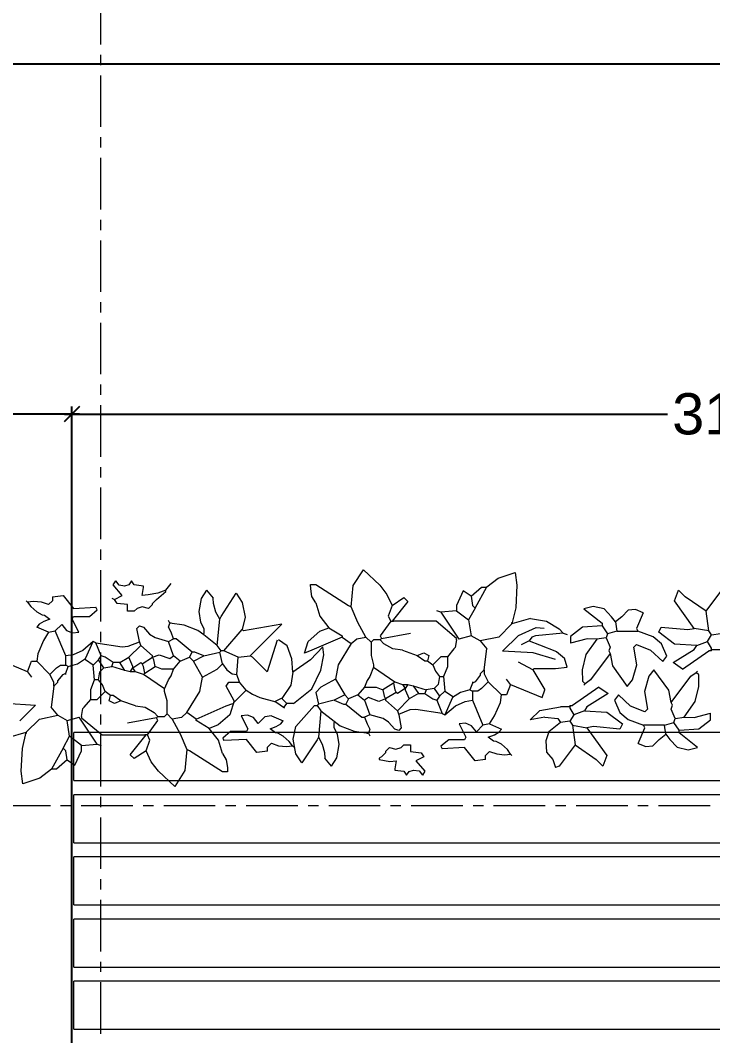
# Model space of a CAD drawing. Header units: centimetres. Extents: x 5667 to 17750, y 274 to 6203.
# Drawn here: x 8081.6 to 8249.5, y 1397.8 to 1644.1 of the extents above; entities that cross this region are included whole.
import ezdxf

# ---------------------------------------------------------------- set-up
doc = ezdxf.new("R2010")
doc.units = ezdxf.units.CM
doc.header["$MEASUREMENT"] = 0
doc.linetypes.add('CENTERX2', pattern=[4, 2.5, -0.5, 0.5, -0.5])
doc.layers.get('0').update_dxf_attribs({"lineweight": 18})
for name, color, linetype, lineweight in [('A-FURN', 8, 'Continuous', 9), ('G-ANNO-DIM', 3, 'Continuous', 9), ('G-HEDGE', 104, 'Continuous', 9)]:
    doc.layers.add(name, color=color, linetype=linetype, lineweight=lineweight)
doc.styles.add('ARIAL', font='arial.ttf')
doc.dimstyles.new('TICK_36', dxfattribs={"dimtxt": 10, "dimasz": 3.6, "dimexe": 1.8, "dimexo": 1.2, "dimgap": 1.8, "dimtad": 0, "dimdec": 0, "dimzin": 0, "dimdsep": 46, "dimtxsty": 'ARIAL', "dimblk": 'OBLIQUE', "dimcen": 1.8, "dimdle": 1.8, "dimclrd": 256, "dimclrt": 256, "dimadec": 0, "dimazin": 0, "dimtfac": 1, "dimtdec": 0, "dimtmove": 1, "dimatfit": 3, "dimldrblk": 'OPEN90', "dimfxl": 1, "dimtolj": 1, "dimtzin": 0, "dimarcsym": 0})

# ---------------------------------------------------------------- blocks, each defined once
blk = doc.blocks.new('division')
at = {"linetype": 'CENTERX2', "ltscale": 5}
blk.add_line((0, 1474.86), (0, 19.33), dxfattribs=at)
at = {"linetype": 'CENTERX2', "ltscale": 5, "style": 'ARIAL'}
for p in [(-7.42, 1487.59), (-7.06, -6.48)]:
    blk.add_attdef('A', p, '', height=16, dxfattribs=at)
blk = doc.blocks.new('_Oblique')
at = {"color": 0, "linetype": 'ByBlock', "lineweight": -2}
blk.add_line((-0.5, -0.5), (0.5, 0.5), dxfattribs=at)
blk = doc.blocks.new('*D21')
at = {"layer": 'Defpoints', "color": 0, "ltscale": 5, "transparency": 16777216}
for p in [(8408.54, 1633.45), (7493.38, 1460.73), (8408.54, 1203.35)]:
    blk.add_point(p, dxfattribs=at)
at = {"layer": 'G-ANNO-DIM', "lineweight": -2, "ltscale": 5, "transparency": 16777216}
for p, q in [((7491.58, 1633.45), (7938.08, 1633.45)), ((8410.34, 1633.45), (7963.85, 1633.45))]:
    blk.add_line(p, q, dxfattribs=at)
at = {"layer": 'G-ANNO-DIM', "color": 0, "lineweight": -2, "ltscale": 5, "transparency": 16777216}
for p, q in [((7493.38, 1461.93), (7493.38, 1635.25)), ((8408.54, 1204.55), (8408.54, 1635.25))]:
    blk.add_line(p, q, dxfattribs=at)
at = {"layer": 'G-ANNO-DIM', "lineweight": -2, "ltscale": 5, "transparency": 16777216, "xscale": 3.6, "yscale": 3.6, "zscale": 3.6, "rotation": 180}
blk.add_blockref('_Oblique', (7493.38, 1633.45), dxfattribs=at)
at = {"layer": 'G-ANNO-DIM', "lineweight": -2, "ltscale": 5, "transparency": 16777216, "xscale": 3.6, "yscale": 3.6, "zscale": 3.6}
blk.add_blockref('_Oblique', (8408.54, 1633.45), dxfattribs=at)
at = {"layer": 'G-ANNO-DIM', "ltscale": 5, "transparency": 16777216, "insert": (7950.96, 1633.45), "char_height": 10, "attachment_point": 5, "style": 'ARIAL'}
blk.add_mtext('\\A1;915', dxfattribs=at)
blk = doc.blocks.new('_Open90')
at = {"color": 0, "linetype": 'ByBlock', "lineweight": -2}
for p, q in [((0, 0), (-1, 0)), ((-0.5, 0.5), (0, 0)), ((0, 0), (-0.5, -0.5))]:
    blk.add_line(p, q, dxfattribs=at)
blk = doc.blocks.new('*D117')
at = {"layer": 'Defpoints', "color": 0, "transparency": 16777216}
for p in [(7807.78, 1548.59), (7807.78, 1460.73), (8094.14, 1203.35)]:
    blk.add_point(p, dxfattribs=at)
at = {"layer": 'G-ANNO-DIM', "color": 0, "lineweight": -2, "transparency": 16777216}
for p, q in [((7807.78, 1461.93), (7807.78, 1550.39)), ((8094.14, 1204.55), (8094.14, 1550.39))]:
    blk.add_line(p, q, dxfattribs=at)
at = {"layer": 'G-ANNO-DIM', "lineweight": -2, "transparency": 16777216}
for p, q in [((7805.98, 1548.59), (7938.03, 1548.59)), ((8095.94, 1548.59), (7963.89, 1548.59))]:
    blk.add_line(p, q, dxfattribs=at)
at = {"layer": 'G-ANNO-DIM', "lineweight": -2, "transparency": 16777216, "xscale": 3.6, "yscale": 3.6, "zscale": 3.6, "rotation": 180}
blk.add_blockref('_Oblique', (7807.78, 1548.59), dxfattribs=at)
at = {"layer": 'G-ANNO-DIM', "lineweight": -2, "transparency": 16777216, "xscale": 3.6, "yscale": 3.6, "zscale": 3.6}
blk.add_blockref('_Oblique', (8094.14, 1548.59), dxfattribs=at)
at = {"layer": 'G-ANNO-DIM', "transparency": 16777216, "insert": (7950.96, 1548.59), "char_height": 10, "attachment_point": 5, "style": 'ARIAL'}
blk.add_mtext('\\A1;286', dxfattribs=at)
blk = doc.blocks.new('*D118')
at = {"layer": 'Defpoints', "color": 0, "transparency": 16777216}
for p in [(8408.54, 1548.59), (8094.14, 1203.35), (8408.54, 1203.35)]:
    blk.add_point(p, dxfattribs=at)
at = {"layer": 'G-ANNO-DIM', "color": 0, "lineweight": -2, "transparency": 16777216}
for p, q in [((8094.14, 1204.55), (8094.14, 1550.39)), ((8408.54, 1204.55), (8408.54, 1550.39))]:
    blk.add_line(p, q, dxfattribs=at)
at = {"layer": 'G-ANNO-DIM', "lineweight": -2, "transparency": 16777216}
for p, q in [((8092.34, 1548.59), (8238.52, 1548.59)), ((8410.34, 1548.59), (8264.16, 1548.59))]:
    blk.add_line(p, q, dxfattribs=at)
at = {"layer": 'G-ANNO-DIM', "lineweight": -2, "transparency": 16777216, "xscale": 3.6, "yscale": 3.6, "zscale": 3.6, "rotation": 180}
blk.add_blockref('_Oblique', (8094.14, 1548.59), dxfattribs=at)
at = {"layer": 'G-ANNO-DIM', "lineweight": -2, "transparency": 16777216, "xscale": 3.6, "yscale": 3.6, "zscale": 3.6}
blk.add_blockref('_Oblique', (8408.54, 1548.59), dxfattribs=at)
at = {"layer": 'G-ANNO-DIM', "transparency": 16777216, "insert": (8251.34, 1548.59), "char_height": 10, "attachment_point": 5, "style": 'ARIAL'}
blk.add_mtext('\\A1;314', dxfattribs=at)

msp = doc.modelspace()

# ---------------------------------------------------------------- linework, layer by layer
at = {"layer": 'A-FURN'}
for p, q in [((8359.48, 1471.32), (8094.57, 1471.32)), ((8094.57, 1459.67), (8094.57, 1471.32)), ((8094.57, 1459.67), (8359.48, 1459.67)), ((8359.48, 1456.24), (8094.57, 1456.24)), ((8094.57, 1444.59), (8094.57, 1456.24)), ((8094.57, 1444.59), (8359.48, 1444.59)), ((8359.48, 1441.16), (8094.57, 1441.16)), ((8094.57, 1429.51), (8094.57, 1441.16)), ((8094.57, 1429.51), (8359.48, 1429.51)), ((8359.48, 1426.09), (8094.57, 1426.09)), ((8094.57, 1414.43), (8094.57, 1426.09)), ((8094.57, 1414.43), (8359.48, 1414.43)), ((8359.48, 1411.01), (8094.57, 1411.01)), ((8094.57, 1399.36), (8094.57, 1411.01)), ((8094.57, 1399.36), (8359.48, 1399.36))]:
    msp.add_line(p, q, dxfattribs=at)
at = {"layer": 'G-HEDGE'}
for p, q in [((8162.3, 1506.97), (8164.8, 1510.81)), ((8164.8, 1510.81), (8168.75, 1507.12)), ((8197.49, 1508.81), (8201.6, 1510.19)), ((8201.6, 1510.19), (8202.04, 1507.12)), ((8104.1, 1507.14), (8104.74, 1508.1)), ((8105.55, 1507.06), (8104.74, 1508.1)), ((8108.57, 1508.1), (8107.95, 1507.17)), ((8109.21, 1507.14), (8108.57, 1508.1)), ((8194.71, 1506.66), (8197.49, 1508.81)), ((8106.34, 1504.59), (8104.1, 1507.14)), ((8106.86, 1506.83), (8105.55, 1507.06)), ((8107.95, 1507.17), (8106.86, 1506.83)), ((8111.45, 1506.83), (8109.21, 1507.14)), ((8111.13, 1504.59), (8111.45, 1506.51)), ((8111.45, 1506.51), (8111.45, 1506.83)), ((8114.64, 1503.63), (8116.88, 1505.55)), ((8116.88, 1505.87), (8114.99, 1505.12)), ((8116.88, 1505.87), (8118.15, 1507.46)), ((8116.88, 1505.55), (8116.88, 1505.87)), ((8126.78, 1505.87), (8125.46, 1503.86)), ((8126.78, 1505.87), (8128.37, 1503.95)), ((8151.96, 1507.27), (8153.24, 1507.27)), ((8152.04, 1506.2), (8151.96, 1507.27)), ((8152.33, 1504.36), (8152.04, 1506.2)), ((8153.24, 1507.27), (8161.22, 1502.16)), ((8161.86, 1501.84), (8162.3, 1506.97)), ((8168.75, 1507.12), (8170.51, 1504.82)), ((8189, 1505.67), (8187.41, 1502.16)), ((8190.92, 1504.39), (8189, 1505.67)), ((8190.92, 1504.39), (8193.47, 1506.63)), ((8191.88, 1501.52), (8194.71, 1506.66)), ((8193.47, 1506.63), (8194.75, 1506.63)), ((8202.04, 1507.12), (8201.75, 1501.59)), ((8240.24, 1503.31), (8241.2, 1505.87)), ((8242.8, 1504.27), (8241.2, 1505.87)), ((8247.91, 1500.76), (8251.74, 1505.87)), ((8083.35, 1502.99), (8083.03, 1503.31)), ((8084.83, 1503.12), (8083.35, 1502.99)), ((8083.35, 1502.99), (8084.12, 1501.89)), ((8086.71, 1502.93), (8084.83, 1503.12)), ((8088.46, 1502.36), (8086.71, 1502.93)), ((8089.42, 1503.31), (8088.46, 1502.36)), ((8089.42, 1504.27), (8091.97, 1504.59)), ((8089.42, 1504.27), (8089.42, 1503.31)), ((8091.97, 1504.59), (8094.53, 1501.4)), ((8103.78, 1503.95), (8104.42, 1503.63)), ((8104.42, 1503.63), (8106.34, 1504.59)), ((8105.06, 1502.67), (8104.42, 1503.63)), ((8112.64, 1504.77), (8111.13, 1504.59)), ((8114.99, 1505.12), (8112.64, 1504.77)), ((8113.68, 1502.67), (8114.64, 1503.63)), ((8125.46, 1503.86), (8124.92, 1500.66)), ((8128.46, 1502.6), (8128.37, 1503.95)), ((8130.29, 1499.48), (8133.94, 1505.12)), ((8133.94, 1505.12), (8135.44, 1502.89)), ((8135.44, 1502.89), (8136.1, 1499.34)), ((8153.24, 1502.8), (8152.33, 1504.36)), ((8153.24, 1502.8), (8154.2, 1499.6)), ((8170.51, 1504.82), (8171.76, 1502.16)), ((8171.76, 1502.16), (8174.63, 1504.07)), ((8175.59, 1503.11), (8171.76, 1498.33)), ((8174.63, 1504.07), (8175.59, 1503.11)), ((8190.92, 1504.39), (8191.24, 1502.16)), ((8245.03, 1496.61), (8240.24, 1503.31)), ((8247.91, 1500.76), (8242.8, 1504.27)), ((8084.12, 1501.89), (8085.59, 1500.6)), ((8085.59, 1500.6), (8086.88, 1499.92)), ((8094.53, 1501.4), (8099.95, 1501.72)), ((8098.36, 1499.48), (8100.27, 1501.08)), ((8100.27, 1501.08), (8099.95, 1501.72)), ((8107.62, 1502.36), (8105.06, 1502.67)), ((8107.62, 1500.76), (8107.62, 1502.36)), ((8109.21, 1500.76), (8107.62, 1500.76)), ((8109.91, 1501.4), (8109.21, 1500.76)), ((8111.17, 1501.8), (8109.91, 1501.4)), ((8112.73, 1501.4), (8111.17, 1501.8)), ((8113.36, 1502.04), (8112.73, 1501.4)), ((8113.36, 1502.04), (8113.68, 1502.36)), ((8113.68, 1502.36), (8113.68, 1502.67)), ((8124.92, 1500.66), (8125.3, 1498.14)), ((8129.01, 1500.54), (8128.46, 1502.6)), ((8129.97, 1498.84), (8129.01, 1500.54)), ((8161.22, 1502.16), (8161.86, 1501.84)), ((8163.48, 1498.06), (8161.86, 1501.84)), ((8171.76, 1502.16), (8170.8, 1499.6)), ((8183.57, 1500.56), (8182.62, 1500.88)), ((8187.41, 1500.88), (8183.57, 1500.56)), ((8183.57, 1500.56), (8187.95, 1494)), ((8187.41, 1502.16), (8187.41, 1500.88)), ((8187.41, 1500.88), (8190.28, 1498.64)), ((8191.88, 1501.52), (8190.28, 1498.64)), ((8191.24, 1502.16), (8191.88, 1501.52)), ((8201.75, 1501.59), (8200.82, 1497.69)), ((8220.52, 1501.92), (8218.24, 1501.34)), ((8218.24, 1501.34), (8222.71, 1497.83)), ((8223.16, 1501.31), (8220.52, 1501.92)), ((8224.95, 1499.43), (8223.16, 1501.31)), ((8229.03, 1501), (8227.5, 1499.43)), ((8230.79, 1501.16), (8229.03, 1501)), ((8232.61, 1500.39), (8230.79, 1501.16)), ((8232.61, 1500.39), (8231.02, 1496.55)), ((8248.55, 1495.97), (8247.91, 1500.76)), ((8087.29, 1498.26), (8086.18, 1497.65)), ((8086.88, 1499.92), (8087.5, 1499.8)), ((8088.78, 1498.84), (8087.29, 1498.26)), ((8087.5, 1499.8), (8088.78, 1498.84)), ((8094.21, 1498.84), (8094.53, 1499.48)), ((8095.8, 1495.65), (8094.21, 1498.84)), ((8094.53, 1499.48), (8098.36, 1499.48)), ((8117.83, 1497.88), (8117.52, 1498.52)), ((8117.52, 1496.93), (8117.83, 1497.88)), ((8118.15, 1497.88), (8117.83, 1497.88)), ((8121.32, 1497.4), (8117.83, 1497.88)), ((8125.3, 1498.14), (8126.14, 1496.61)), ((8129.33, 1492.46), (8129.97, 1498.84)), ((8129.97, 1498.84), (8130.29, 1499.48)), ((8136.1, 1499.34), (8135.4, 1496.29)), ((8154.2, 1499.6), (8156.43, 1496.73)), ((8165.37, 1494.49), (8163.48, 1498.06)), ((8171.44, 1498.33), (8168.89, 1494.81)), ((8170.8, 1499.6), (8171.44, 1498.33)), ((8171.44, 1498.33), (8171.76, 1498.33)), ((8171.76, 1498.33), (8172.08, 1498.33)), ((8182.43, 1498.33), (8172.08, 1498.33)), ((8187.41, 1494.17), (8182.43, 1498.33)), ((8190.28, 1498.64), (8190.92, 1494.81)), ((8205.29, 1498.96), (8200.82, 1497.69)), ((8200.82, 1497.69), (8200.82, 1498.01)), ((8205.29, 1498.96), (8209.22, 1498.36)), ((8209.22, 1498.36), (8212.3, 1496.52)), ((8222.71, 1497.83), (8222.71, 1497.19)), ((8225.91, 1498.15), (8224.95, 1499.43)), ((8227.5, 1499.43), (8225.91, 1498.15)), ((8225.91, 1498.15), (8226.23, 1495.92)), ((8086.18, 1497.65), (8085.58, 1496.93)), ((8088.46, 1495.65), (8085.58, 1496.93)), ((8088.46, 1495.65), (8087.23, 1493.65)), ((8088.46, 1495.65), (8090.05, 1495.97)), ((8090.05, 1495.97), (8091.65, 1497.57)), ((8092.61, 1489.9), (8090.05, 1495.97)), ((8091.65, 1497.57), (8092.81, 1496.11)), ((8092.81, 1496.11), (8094.27, 1495.5)), ((8094.27, 1495.5), (8095.8, 1495.65)), ((8109.85, 1496.61), (8110.49, 1497.25)), ((8110.49, 1493.41), (8109.85, 1496.61)), ((8110.49, 1497.25), (8111.45, 1496.93)), ((8111.45, 1496.93), (8112.97, 1495.23)), ((8118.15, 1495.65), (8117.52, 1496.93)), ((8118.79, 1494.05), (8118.15, 1495.65)), ((8124.64, 1496.09), (8121.32, 1497.4)), ((8126.14, 1495.01), (8124.64, 1496.09)), ((8126.14, 1496.61), (8126.14, 1495.33)), ((8126.14, 1495.01), (8126.14, 1495.33)), ((8130.93, 1491.18), (8135.4, 1496.29)), ((8135.72, 1495.97), (8135.4, 1496.29)), ((8145.02, 1497.61), (8135.72, 1495.97)), ((8137.31, 1489.9), (8145.02, 1497.61)), ((8151.45, 1493.45), (8154.24, 1495.91)), ((8154.24, 1495.91), (8156.43, 1496.73)), ((8156.43, 1496.73), (8159.63, 1494.81)), ((8169.21, 1494.17), (8176.23, 1495.45)), ((8200.82, 1497.69), (8197.62, 1494.49)), ((8202.38, 1494.87), (8206.67, 1496.84)), ((8213.27, 1495.45), (8206.57, 1494.81)), ((8206.67, 1496.84), (8208.68, 1496.64)), ((8212.3, 1496.52), (8213.27, 1495.45)), ((8213.27, 1495.45), (8214.23, 1495.13)), ((8217.92, 1496.87), (8215.05, 1494.64)), ((8222.71, 1497.19), (8217.92, 1496.87)), ((8222.71, 1497.19), (8223.99, 1495.28)), ((8226.23, 1495.92), (8223.99, 1495.28)), ((8226.23, 1495.92), (8231.33, 1495.92)), ((8231.02, 1496.55), (8231.33, 1495.92)), ((8235.04, 1494.55), (8231.33, 1495.92)), ((8236.41, 1495.65), (8237.05, 1496.93)), ((8240.24, 1492.78), (8236.41, 1495.65)), ((8237.05, 1496.93), (8243.44, 1496.29)), ((8243.44, 1496.29), (8245.03, 1496.61)), ((8248.55, 1495.97), (8245.03, 1496.61)), ((8249.18, 1495.01), (8248.55, 1495.97)), ((8249.18, 1495.01), (8251.42, 1495.33)), ((8087.23, 1493.65), (8085.83, 1490.46)), ((8099.31, 1493.41), (8096.73, 1491.26)), ((8097.4, 1489.26), (8099.31, 1493.41)), ((8099.95, 1493.09), (8099.31, 1493.41)), ((8099.95, 1493.09), (8106.34, 1492.14)), ((8101.23, 1489.9), (8099.95, 1493.09)), ((8107.79, 1492.26), (8110.51, 1493.34)), ((8110.81, 1492.46), (8110.49, 1493.41)), ((8112.97, 1495.23), (8114.28, 1494.37)), ((8114.28, 1494.37), (8117.52, 1493.41)), ((8117.52, 1493.41), (8118.79, 1494.05)), ((8118.79, 1489.9), (8117.52, 1493.41)), ((8119.43, 1494.05), (8118.79, 1494.05)), ((8123.26, 1490.86), (8119.43, 1494.05)), ((8129.33, 1492.46), (8126.14, 1495.01)), ((8143.91, 1493.77), (8141.46, 1486.07)), ((8146.32, 1492.37), (8144.21, 1493.84)), ((8150.55, 1490.61), (8151.45, 1493.45)), ((8159.63, 1494.49), (8152.28, 1491.3)), ((8161.86, 1492.9), (8158.67, 1487.79)), ((8159.63, 1494.81), (8159.63, 1494.49)), ((8159.63, 1494.49), (8161.86, 1492.9)), ((8161.86, 1492.9), (8163.18, 1494.06)), ((8163.18, 1494.06), (8165.37, 1494.49)), ((8165.37, 1494.49), (8166.65, 1493.22)), ((8167.29, 1493.85), (8166.65, 1493.22)), ((8166.65, 1493.22), (8166.65, 1490.02)), ((8168.89, 1493.85), (8167.29, 1493.85)), ((8168.89, 1494.81), (8169.21, 1494.17)), ((8169.21, 1494.17), (8168.89, 1493.85)), ((8169.78, 1492.83), (8168.89, 1493.85)), ((8187.41, 1493.85), (8187.09, 1491.94)), ((8187.41, 1493.85), (8187.41, 1494.17)), ((8190.92, 1494.81), (8187.95, 1494)), ((8193.15, 1493.54), (8190.92, 1494.81)), ((8197.62, 1494.49), (8193.15, 1493.54)), ((8193.15, 1493.54), (8194.75, 1491.62)), ((8198.55, 1491.06), (8202.38, 1494.87)), ((8204.97, 1493.54), (8203.05, 1492.58)), ((8205.61, 1494.49), (8204.97, 1493.54)), ((8204.97, 1493.54), (8207.52, 1492.58)), ((8206.57, 1494.81), (8205.61, 1494.49)), ((8215.05, 1494.64), (8215.05, 1493.04)), ((8219.06, 1494.09), (8215.05, 1493.04)), ((8221.44, 1494), (8218.77, 1490.25)), ((8221.44, 1494), (8219.06, 1494.09)), ((8223.67, 1494.32), (8221.44, 1494)), ((8223.99, 1495.28), (8223.67, 1494.32)), ((8223.67, 1494.32), (8224.63, 1492.08)), ((8237.09, 1492.86), (8235.04, 1494.55)), ((8238.36, 1489.85), (8237.09, 1492.86)), ((8245.67, 1492.46), (8248.23, 1493.41)), ((8248.23, 1493.41), (8249.18, 1495.01)), ((8249.18, 1491.82), (8248.23, 1493.41)), ((8085.83, 1490.46), (8085.58, 1488.62)), ((8096.73, 1491.26), (8094.39, 1490.21)), ((8106.34, 1492.14), (8107.79, 1492.26)), ((8107.94, 1489.58), (8110.81, 1492.46)), ((8113.68, 1489.9), (8110.81, 1492.46)), ((8122.62, 1489.58), (8123.26, 1490.86)), ((8123.9, 1490.86), (8123.26, 1490.86)), ((8126.14, 1489.9), (8123.9, 1490.86)), ((8126.14, 1489.9), (8129.97, 1490.86)), ((8130.29, 1491.18), (8129.33, 1492.46)), ((8129.97, 1490.86), (8130.29, 1491.18)), ((8130.61, 1487.99), (8129.97, 1490.86)), ((8130.93, 1491.18), (8130.29, 1491.18)), ((8134.44, 1489.58), (8130.93, 1491.18)), ((8147.49, 1489.18), (8146.32, 1492.37)), ((8152.28, 1491.3), (8150.55, 1490.61)), ((8154.98, 1492.13), (8151.94, 1488.94)), ((8155.21, 1490.16), (8154.98, 1492.13)), ((8171.98, 1491.61), (8169.78, 1492.83)), ((8174.32, 1491.3), (8171.98, 1491.61)), ((8174.32, 1491.3), (8177.83, 1490.02)), ((8177.83, 1490.02), (8179.42, 1490.66)), ((8179.42, 1490.66), (8180.7, 1490.02)), ((8186.77, 1491.62), (8185.17, 1489.7)), ((8187.09, 1491.94), (8186.77, 1491.62)), ((8194.11, 1486.51), (8194.75, 1491.62)), ((8205.95, 1490.65), (8198.55, 1491.06)), ((8211.41, 1489.02), (8205.95, 1490.65)), ((8207.52, 1492.58), (8211.67, 1490.98)), ((8211.67, 1490.98), (8213.59, 1489.38)), ((8224.63, 1490.49), (8219.84, 1484.1)), ((8224.63, 1492.08), (8224.31, 1491.13)), ((8224.31, 1491.13), (8224.63, 1490.49)), ((8224.63, 1490.49), (8225.22, 1487.48)), ((8231.02, 1492.72), (8230.38, 1492.08)), ((8231.08, 1487.79), (8230.38, 1492.08)), ((8231.02, 1492.72), (8234.45, 1491.32)), ((8234.45, 1491.32), (8237.4, 1488.57)), ((8239.92, 1488.31), (8245.03, 1491.5)), ((8245.67, 1492.46), (8240.24, 1492.78)), ((8242.16, 1486.71), (8248.55, 1491.18)), ((8245.03, 1491.5), (8245.67, 1492.46)), ((8248.87, 1491.18), (8248.55, 1491.18)), ((8248.87, 1491.18), (8249.18, 1491.5)), ((8249.18, 1491.18), (8248.87, 1491.18)), ((8249.18, 1491.5), (8249.18, 1491.82)), ((8249.18, 1491.18), (8249.18, 1491.5)), ((8249.18, 1491.5), (8251.42, 1491.5)), ((8083.35, 1486.07), (8075.69, 1489.26)), ((8083.35, 1486.07), (8084.31, 1488.62)), ((8084.31, 1488.62), (8085.58, 1488.62)), ((8088.78, 1485.43), (8085.58, 1488.62)), ((8094.39, 1490.21), (8092.61, 1489.9)), ((8092.61, 1487.67), (8092.61, 1489.9)), ((8093.25, 1487.35), (8095.48, 1487.99)), ((8095.48, 1487.99), (8097.4, 1489.26)), ((8097.4, 1488.94), (8097.4, 1489.26)), ((8099.31, 1487.67), (8097.4, 1488.94)), ((8099.31, 1487.67), (8100.59, 1488.94)), ((8100.59, 1488.94), (8101.23, 1489.9)), ((8101.87, 1487.03), (8100.59, 1488.94)), ((8102.19, 1489.58), (8101.23, 1489.9)), ((8104.1, 1488.31), (8102.19, 1489.58)), ((8103.78, 1487.35), (8104.1, 1488.31)), ((8105.7, 1488.31), (8104.1, 1488.31)), ((8105.7, 1488.31), (8107.94, 1489.58)), ((8106.98, 1486.39), (8105.7, 1488.31)), ((8108.89, 1487.35), (8107.94, 1489.58)), ((8108.89, 1487.03), (8110.81, 1488.31)), ((8110.81, 1488.31), (8111.13, 1487.99)), ((8111.13, 1487.99), (8113.68, 1489.58)), ((8111.45, 1487.35), (8111.13, 1487.99)), ((8113.68, 1489.58), (8115.28, 1490.22)), ((8113.68, 1489.58), (8113.68, 1489.9)), ((8114, 1488.94), (8113.68, 1489.58)), ((8114.32, 1487.35), (8114, 1488.94)), ((8115.28, 1490.22), (8117.83, 1489.26)), ((8117.83, 1489.26), (8118.79, 1489.9)), ((8120.39, 1488.62), (8118.79, 1489.9)), ((8118.79, 1486.71), (8120.39, 1488.62)), ((8120.39, 1488.62), (8122.62, 1489.58)), ((8123.58, 1488.62), (8122.62, 1489.58)), ((8123.58, 1488.62), (8126.14, 1489.9)), ((8125.82, 1484.79), (8123.58, 1488.62)), ((8129.33, 1486.71), (8130.61, 1487.99)), ((8130.61, 1487.99), (8131.66, 1486.53)), ((8134.12, 1485.43), (8134.44, 1489.58)), ((8134.44, 1489.58), (8137.31, 1489.9)), ((8137.95, 1489.58), (8137.31, 1489.9)), ((8141.46, 1486.07), (8137.95, 1489.58)), ((8147.72, 1486), (8147.49, 1489.18)), ((8151.94, 1488.94), (8147.72, 1486)), ((8154.51, 1486.49), (8155.21, 1490.16)), ((8166.65, 1490.02), (8167.29, 1487.79)), ((8177.83, 1490.02), (8179.74, 1488.75)), ((8179.74, 1488.75), (8180.38, 1488.75)), ((8180.7, 1490.02), (8180.38, 1488.75)), ((8180.38, 1488.75), (8181.66, 1487.79)), ((8183.57, 1489.7), (8181.66, 1487.79)), ((8185.17, 1489.7), (8183.57, 1489.7)), ((8185.17, 1489.7), (8185.18, 1487.3)), ((8205.93, 1486.51), (8202.41, 1488.43)), ((8214.23, 1487.15), (8213.59, 1489.38)), ((8218.77, 1490.25), (8217.89, 1486.56)), ((8237.4, 1488.57), (8238.36, 1489.85)), ((8242.16, 1486.71), (8239.92, 1488.31)), ((8083.35, 1486.07), (8084.31, 1484.79)), ((8088.78, 1485.43), (8090.37, 1487.03)), ((8090.37, 1487.03), (8091.33, 1487.67)), ((8091.33, 1487.67), (8092.61, 1487.67)), ((8091.97, 1485.43), (8092.61, 1485.75)), ((8093.25, 1487.35), (8092.61, 1487.67)), ((8092.61, 1485.75), (8093.25, 1487.35)), ((8092.61, 1485.43), (8092.61, 1485.75)), ((8099.63, 1484.15), (8099.31, 1487.67)), ((8100.59, 1484.15), (8100.91, 1486.07)), ((8100.91, 1486.07), (8101.87, 1487.03)), ((8101.87, 1487.03), (8103.78, 1487.35)), ((8106.98, 1486.39), (8103.78, 1487.35)), ((8108.26, 1486.07), (8106.98, 1486.39)), ((8108.26, 1486.07), (8108.89, 1487.03)), ((8109.53, 1486.07), (8108.26, 1486.07)), ((8108.89, 1487.03), (8108.89, 1487.35)), ((8109.53, 1486.07), (8108.89, 1487.03)), ((8111.45, 1485.43), (8109.53, 1486.07)), ((8111.77, 1485.75), (8111.45, 1487.35)), ((8111.45, 1485.43), (8111.77, 1485.75)), ((8111.77, 1485.75), (8114.32, 1487.35)), ((8115.92, 1486.71), (8114.32, 1487.35)), ((8118.79, 1486.71), (8115.92, 1486.71)), ((8118.15, 1485.11), (8118.79, 1486.71)), ((8125.82, 1484.79), (8129.33, 1486.71)), ((8131.66, 1486.53), (8132.98, 1485.6)), ((8132.98, 1485.6), (8134.12, 1485.43)), ((8147.72, 1486), (8147.2, 1482.81)), ((8152.32, 1481.92), (8154.51, 1486.49)), ((8158.67, 1487.79), (8158.03, 1484.27)), ((8167.29, 1487.15), (8166.33, 1484.91)), ((8167.29, 1487.79), (8167.29, 1487.15)), ((8167.29, 1487.15), (8172.4, 1483.64)), ((8181.66, 1487.79), (8182.3, 1486.19)), ((8182.3, 1486.19), (8183.26, 1484.91)), ((8185.18, 1487.3), (8184.21, 1484.91)), ((8194.11, 1486.51), (8193.15, 1485.55)), ((8193.15, 1485.55), (8193.15, 1485.23)), ((8194.11, 1486.51), (8194.11, 1485.55)), ((8194.11, 1485.55), (8195.07, 1483.64)), ((8205.93, 1486.51), (8206.25, 1486.83)), ((8205.93, 1486.51), (8208.8, 1481.72)), ((8206.25, 1486.83), (8211.35, 1486.83)), ((8211.35, 1486.83), (8214.23, 1487.15)), ((8217.89, 1486.56), (8217.92, 1483.78)), ((8225.22, 1487.48), (8228.78, 1482.5)), ((8230.06, 1484.1), (8231.08, 1487.79)), ((8235.27, 1486.56), (8234, 1484.97)), ((8238.84, 1481.58), (8235.27, 1486.56)), ((8244.21, 1484.97), (8245.49, 1485.93)), ((8245.49, 1485.93), (8245.81, 1486.24)), ((8246.13, 1485.29), (8245.49, 1485.93)), ((8089.74, 1483.52), (8088.78, 1485.43)), ((8089.74, 1482.56), (8090.69, 1483.52)), ((8089.74, 1482.56), (8089.74, 1483.52)), ((8090.69, 1483.84), (8091.97, 1485.43)), ((8090.69, 1483.52), (8090.69, 1483.84)), ((8098.67, 1481.76), (8099.63, 1484.15)), ((8100.59, 1484.15), (8099.63, 1484.15)), ((8101.55, 1482.88), (8100.59, 1484.15)), ((8116.56, 1481.92), (8111.45, 1485.43)), ((8116.56, 1481.92), (8117.52, 1484.15)), ((8117.52, 1484.15), (8118.15, 1485.11)), ((8125.18, 1481.28), (8125.82, 1484.79)), ((8131.56, 1482.56), (8132.2, 1483.52)), ((8132.2, 1483.52), (8134.76, 1483.52)), ((8134.76, 1483.52), (8134.12, 1485.43)), ((8136.35, 1481.6), (8134.76, 1483.52)), ((8158.03, 1484.27), (8154.52, 1482.36)), ((8158.03, 1484.27), (8160.27, 1480.44)), ((8165.69, 1483.96), (8165.05, 1482.36)), ((8166.33, 1484.91), (8165.69, 1483.96)), ((8172.08, 1483.32), (8169.53, 1481.72)), ((8172.4, 1483.64), (8172.08, 1483.32)), ((8172.08, 1483.32), (8172.4, 1481.72)), ((8172.4, 1483.64), (8174.32, 1483)), ((8174.32, 1483), (8174.95, 1482.04)), ((8174.32, 1483), (8175.59, 1483)), ((8175.59, 1483), (8174.95, 1482.04)), ((8175.59, 1483), (8176.87, 1482.68)), ((8182.94, 1483), (8181.98, 1482.04)), ((8183.26, 1484.91), (8182.94, 1483)), ((8183.26, 1484.91), (8184.21, 1484.91)), ((8184.21, 1484.91), (8184.53, 1481.4)), ((8191.24, 1483.32), (8190.6, 1481.72)), ((8191.24, 1483.64), (8191.24, 1483.32)), ((8191.88, 1483.64), (8191.24, 1483.32)), ((8193.15, 1485.23), (8191.88, 1483.64)), ((8195.07, 1483.64), (8193.47, 1482.04)), ((8195.07, 1483.64), (8198.26, 1480.44)), ((8200.5, 1483), (8199.54, 1484.27)), ((8200.5, 1483), (8199.54, 1480.44)), ((8200.5, 1483), (8208.16, 1479.81)), ((8217.92, 1483.78), (8218.56, 1483.14)), ((8218.56, 1483.14), (8218.24, 1482.82)), ((8219.84, 1484.1), (8218.56, 1483.14)), ((8228.78, 1482.5), (8230.06, 1484.1)), ((8234, 1484.97), (8232.97, 1481.28)), ((8239.42, 1478.58), (8244.21, 1484.97)), ((8246.17, 1482.51), (8246.13, 1485.29)), ((8089.74, 1482.56), (8089.1, 1477.45)), ((8098.68, 1479.36), (8098.67, 1481.76)), ((8100.27, 1479.36), (8102.19, 1481.28)), ((8102.19, 1481.28), (8101.55, 1482.88)), ((8103.47, 1480.32), (8102.19, 1481.28)), ((8116.56, 1481.28), (8116.56, 1481.92)), ((8117.2, 1479.05), (8116.56, 1481.28)), ((8121.99, 1476.17), (8125.18, 1481.28)), ((8133.48, 1479.05), (8131.56, 1482.56)), ((8133.48, 1478.73), (8136.35, 1481.6)), ((8136.35, 1481.6), (8137.95, 1480.64)), ((8137.95, 1480.64), (8139.69, 1479.86)), ((8147.2, 1482.81), (8145.03, 1479.61)), ((8147.85, 1478.41), (8152.32, 1481.92)), ((8154.52, 1482.36), (8153.24, 1481.08)), ((8153.24, 1481.08), (8153.88, 1478.21)), ((8165.05, 1482.36), (8163.46, 1480.44)), ((8165.05, 1482.36), (8167.93, 1482.36)), ((8167.93, 1482.36), (8169.53, 1481.72)), ((8169.53, 1481.72), (8169.84, 1480.12)), ((8172.72, 1481.08), (8170.16, 1479.49)), ((8172.4, 1481.72), (8172.72, 1481.08)), ((8173.04, 1480.76), (8172.72, 1481.08)), ((8174.95, 1482.04), (8173.04, 1480.76)), ((8174.95, 1482.04), (8174.95, 1481.72)), ((8174.95, 1481.72), (8175.91, 1479.49)), ((8178.15, 1480.76), (8175.91, 1479.49)), ((8176.87, 1482.68), (8180.06, 1481.72)), ((8176.87, 1482.68), (8178.15, 1480.76)), ((8178.15, 1480.76), (8179.74, 1480.76)), ((8180.06, 1481.72), (8179.74, 1480.76)), ((8179.74, 1480.76), (8181.66, 1479.49)), ((8181.98, 1482.04), (8180.06, 1481.72)), ((8181.98, 1482.04), (8183.26, 1480.12)), ((8184.53, 1481.4), (8183.26, 1480.12)), ((8184.53, 1481.4), (8186.45, 1480.12)), ((8188.36, 1481.08), (8186.45, 1479.81)), ((8190.6, 1481.72), (8188.36, 1481.08)), ((8190.6, 1481.72), (8191.24, 1481.4)), ((8192.52, 1481.4), (8191.24, 1481.4)), ((8191.24, 1481.4), (8191.24, 1479.17)), ((8193.47, 1482.04), (8192.52, 1481.4)), ((8208.16, 1479.81), (8208.8, 1481.72)), ((8221.89, 1482.36), (8215.51, 1477.89)), ((8224.13, 1480.76), (8219.02, 1477.57)), ((8221.89, 1482.36), (8224.13, 1480.76)), ((8232.97, 1481.28), (8233.68, 1476.98)), ((8239.42, 1478.58), (8238.84, 1481.58)), ((8245.29, 1478.82), (8246.17, 1482.51)), ((8077.9, 1478.42), (8085.3, 1478.01)), ((8097.08, 1477.45), (8098.68, 1479.36)), ((8098.68, 1479.36), (8100.27, 1479.36)), ((8103.15, 1479.05), (8103.47, 1480.32)), ((8104.42, 1478.41), (8103.15, 1479.05)), ((8104.1, 1480.32), (8103.47, 1480.32)), ((8106.02, 1479.05), (8104.1, 1480.32)), ((8106.02, 1479.05), (8104.42, 1478.41)), ((8109.53, 1477.77), (8106.02, 1479.05)), ((8117.2, 1475.85), (8117.2, 1479.05)), ((8131.56, 1477.77), (8133.16, 1478.41)), ((8133.48, 1479.05), (8132.4, 1475.62)), ((8133.48, 1478.73), (8133.48, 1479.05)), ((8139.69, 1479.86), (8143.56, 1478.81)), ((8143.35, 1478.87), (8144.98, 1479.68)), ((8143.56, 1478.81), (8145.68, 1477.34)), ((8144.98, 1479.68), (8146.25, 1478.41)), ((8145.61, 1477.45), (8146.25, 1478.41)), ((8147.85, 1478.41), (8146.25, 1478.41)), ((8153.88, 1478.21), (8153.56, 1477.89)), ((8157.71, 1479.17), (8153.88, 1478.21)), ((8160.27, 1480.44), (8157.71, 1479.17)), ((8157.71, 1479.17), (8159.95, 1478.21)), ((8159.95, 1478.21), (8160.58, 1478.21)), ((8160.27, 1480.44), (8161.22, 1479.49)), ((8161.22, 1479.49), (8160.58, 1478.21)), ((8160.58, 1478.21), (8164.42, 1475.02)), ((8163.46, 1480.44), (8161.22, 1479.49)), ((8163.46, 1480.44), (8165.05, 1479.17)), ((8166.01, 1479.81), (8165.05, 1479.17)), ((8165.05, 1479.17), (8166.33, 1475.65)), ((8168.57, 1478.85), (8166.01, 1479.81)), ((8170.16, 1479.49), (8168.57, 1478.85)), ((8169.84, 1480.12), (8170.16, 1479.49)), ((8170.16, 1479.49), (8170.16, 1479.17)), ((8170.16, 1479.17), (8173.04, 1476.61)), ((8175.91, 1479.49), (8173.04, 1476.61)), ((8181.66, 1479.49), (8182.62, 1479.17)), ((8183.26, 1480.12), (8182.62, 1479.17)), ((8182.62, 1479.17), (8183.89, 1475.97)), ((8186.45, 1479.81), (8184.53, 1475.65)), ((8186.45, 1480.12), (8186.45, 1479.81)), ((8187.11, 1477.81), (8189.46, 1478.86)), ((8189.46, 1478.86), (8191.24, 1479.17)), ((8191.24, 1479.17), (8193.79, 1473.1)), ((8196.61, 1475.42), (8198.02, 1478.61)), ((8198.02, 1478.61), (8198.26, 1480.44)), ((8199.54, 1480.44), (8198.26, 1480.44)), ((8226.65, 1480.5), (8225.69, 1479.22)), ((8225.69, 1479.22), (8226.96, 1476.21)), ((8229.6, 1477.74), (8226.65, 1480.5)), ((8239.74, 1477.94), (8239.42, 1478.58)), ((8242.62, 1475.07), (8245.29, 1478.82)), ((8085.3, 1478.01), (8081.47, 1474.2)), ((8090.69, 1475.53), (8089.1, 1477.45)), ((8096.44, 1475.21), (8096.76, 1477.13)), ((8096.76, 1477.13), (8097.08, 1477.45)), ((8109.53, 1477.77), (8111.87, 1477.46)), ((8111.87, 1477.46), (8114.07, 1476.23)), ((8114.07, 1476.23), (8114.96, 1475.21)), ((8116.56, 1475.21), (8117.2, 1475.85)), ((8118.47, 1474.57), (8117.2, 1475.85)), ((8121.99, 1476.17), (8120.67, 1475)), ((8124.22, 1474.57), (8121.99, 1476.17)), ((8124.22, 1474.57), (8131.56, 1477.77)), ((8132.4, 1475.62), (8129.61, 1473.16)), ((8152.92, 1477.89), (8148.45, 1472.78)), ((8152.92, 1477.89), (8153.56, 1477.89)), ((8153.56, 1477.89), (8154.52, 1476.61)), ((8154.52, 1476.61), (8153.88, 1470.23)), ((8154.52, 1476.61), (8157.71, 1474.06)), ((8166.33, 1475.65), (8165.05, 1475.02)), ((8169.57, 1474.7), (8166.33, 1475.65)), ((8173.04, 1476.61), (8173.36, 1475.65)), ((8176.06, 1476.81), (8173.33, 1475.72)), ((8173.36, 1475.65), (8174, 1472.46)), ((8177.51, 1476.93), (8176.06, 1476.81)), ((8183.89, 1475.97), (8177.51, 1476.93)), ((8183.89, 1475.97), (8184.53, 1475.65)), ((8184.53, 1475.65), (8187.11, 1477.81)), ((8205.27, 1474.4), (8207.61, 1476.71)), ((8207.61, 1476.71), (8212.63, 1477.57)), ((8214.87, 1477.57), (8212.63, 1477.57)), ((8214.87, 1477.89), (8215.19, 1477.89)), ((8214.87, 1477.89), (8214.87, 1477.57)), ((8215.19, 1477.89), (8214.87, 1477.57)), ((8214.87, 1477.57), (8214.87, 1477.25)), ((8214.87, 1477.25), (8215.83, 1475.65)), ((8215.83, 1475.65), (8214.87, 1474.06)), ((8215.19, 1477.89), (8215.51, 1477.89)), ((8218.38, 1476.61), (8215.83, 1475.65)), ((8219.02, 1477.57), (8218.38, 1476.61)), ((8218.38, 1476.61), (8223.81, 1476.29)), ((8223.81, 1476.29), (8227.64, 1473.42)), ((8226.96, 1476.21), (8229.01, 1474.52)), ((8233.04, 1476.35), (8229.6, 1477.74)), ((8233.04, 1476.35), (8233.68, 1476.98)), ((8239.42, 1476.98), (8239.74, 1477.94)), ((8240.38, 1474.75), (8239.42, 1476.98)), ((8244.99, 1474.98), (8249, 1476.03)), ((8249, 1474.43), (8249, 1476.03)), ((8083.03, 1471.38), (8086.22, 1474.57)), ((8086.22, 1474.57), (8090.69, 1475.53)), ((8090.69, 1475.53), (8092.93, 1474.26)), ((8092.93, 1474.26), (8095.9, 1475.07)), ((8093.57, 1470.42), (8092.93, 1474.26)), ((8100.27, 1468.51), (8095.9, 1475.07)), ((8096.44, 1475.21), (8096.44, 1474.89)), ((8096.44, 1474.89), (8101.42, 1470.74)), ((8114.64, 1474.89), (8107.62, 1473.62)), ((8112.41, 1470.74), (8114.96, 1474.26)), ((8114.64, 1474.89), (8114.96, 1475.21)), ((8114.96, 1474.26), (8114.64, 1474.89)), ((8114.96, 1475.21), (8116.56, 1475.21)), ((8120.67, 1475), (8118.47, 1474.57)), ((8118.47, 1474.57), (8120.37, 1471.01)), ((8124.22, 1474.26), (8124.22, 1474.57)), ((8127.41, 1472.34), (8124.22, 1474.26)), ((8129.61, 1473.16), (8127.41, 1472.34)), ((8136.68, 1475.58), (8135.15, 1475.42)), ((8135.15, 1475.42), (8136.75, 1472.23)), ((8138.15, 1474.96), (8136.68, 1475.58)), ((8139.3, 1473.51), (8138.15, 1474.96)), ((8140.9, 1475.11), (8139.3, 1473.51)), ((8142.5, 1475.42), (8140.9, 1475.11)), ((8142.5, 1475.42), (8145.37, 1474.15)), ((8143.66, 1472.81), (8144.78, 1473.43)), ((8144.78, 1473.43), (8145.37, 1474.15)), ((8157.71, 1474.06), (8157.71, 1473.74)), ((8157.71, 1474.06), (8159.2, 1472.98)), ((8157.71, 1472.46), (8157.71, 1473.74)), ((8164.42, 1475.02), (8165.05, 1475.02)), ((8165.05, 1475.02), (8165.69, 1473.42)), ((8165.69, 1473.42), (8166.33, 1472.14)), ((8170.88, 1473.84), (8169.57, 1474.7)), ((8172.4, 1472.14), (8170.88, 1473.84)), ((8189.58, 1473.57), (8188.05, 1473.42)), ((8188.05, 1473.42), (8189.64, 1470.23)), ((8191.04, 1472.96), (8189.58, 1473.57)), ((8195.39, 1473.42), (8193.79, 1473.1)), ((8195.39, 1473.42), (8196.61, 1475.42)), ((8195.39, 1473.42), (8198.26, 1472.14)), ((8208.8, 1475.02), (8205.27, 1474.4)), ((8208.8, 1475.02), (8211.99, 1474.7)), ((8212.63, 1473.74), (8209.76, 1471.5)), ((8211.99, 1474.7), (8212.63, 1473.74)), ((8214.87, 1474.06), (8212.63, 1473.74)), ((8214.87, 1474.06), (8215.51, 1473.1)), ((8227.64, 1473.42), (8227, 1472.14)), ((8229.01, 1474.52), (8232.72, 1473.15)), ((8233.04, 1472.51), (8232.72, 1473.15)), ((8237.83, 1473.15), (8232.72, 1473.15)), ((8237.83, 1473.15), (8240.06, 1473.79)), ((8238.15, 1470.92), (8237.83, 1473.15)), ((8240.06, 1473.79), (8240.38, 1474.75)), ((8241.34, 1471.88), (8240.06, 1473.79)), ((8240.38, 1474.75), (8242.62, 1475.07)), ((8242.62, 1475.07), (8244.99, 1474.98)), ((8246.13, 1472.19), (8249, 1474.43)), ((8078.56, 1470.1), (8083.03, 1471.38)), ((8082.1, 1467.48), (8083.03, 1471.38)), ((8083.03, 1471.38), (8083.03, 1471.06)), ((8101.42, 1470.74), (8111.77, 1470.74)), ((8108.26, 1465.95), (8112.09, 1470.74)), ((8112.09, 1470.74), (8111.77, 1470.74)), ((8112.41, 1470.74), (8112.09, 1470.74)), ((8113.04, 1469.47), (8112.41, 1470.74)), ((8120.37, 1471.01), (8121.99, 1467.23)), ((8129.65, 1469.47), (8127.41, 1472.34)), ((8132.6, 1471.59), (8130.68, 1470)), ((8136.43, 1471.59), (8132.6, 1471.59)), ((8136.75, 1472.23), (8136.43, 1471.59)), ((8142.18, 1472.23), (8143.66, 1472.81)), ((8143.46, 1471.27), (8142.18, 1472.23)), ((8144.07, 1471.15), (8143.46, 1471.27)), ((8145.36, 1470.48), (8144.07, 1471.15)), ((8147.75, 1469.72), (8148.45, 1472.78)), ((8158.55, 1470.92), (8157.71, 1472.46)), ((8158.93, 1468.41), (8158.55, 1470.92)), ((8159.2, 1472.98), (8162.53, 1471.67)), ((8162.53, 1471.67), (8166.01, 1471.18)), ((8165.69, 1471.18), (8166.01, 1471.18)), ((8166.33, 1472.14), (8166.01, 1471.18)), ((8166.01, 1471.18), (8166.33, 1470.54)), ((8173.36, 1471.82), (8172.4, 1472.14)), ((8174, 1472.46), (8173.36, 1471.82)), ((8192.2, 1471.5), (8191.04, 1472.96)), ((8193.79, 1473.1), (8192.2, 1471.5)), ((8195.07, 1470.23), (8196.56, 1470.81)), ((8196.56, 1470.81), (8197.67, 1471.42)), ((8197.67, 1471.42), (8198.26, 1472.14)), ((8209.76, 1471.5), (8209.08, 1469.33)), ((8215.51, 1473.1), (8219.02, 1472.46)), ((8215.51, 1473.1), (8216.14, 1468.31)), ((8220.62, 1472.78), (8219.02, 1472.46)), ((8219.02, 1472.46), (8223.81, 1465.76)), ((8227, 1472.14), (8220.62, 1472.78)), ((8231.44, 1468.68), (8233.04, 1472.51)), ((8236.55, 1469.64), (8238.15, 1470.92)), ((8238.15, 1470.92), (8239.1, 1469.64)), ((8241.34, 1471.88), (8246.13, 1472.19)), ((8241.34, 1471.24), (8241.34, 1471.88)), ((8245.81, 1467.73), (8241.34, 1471.24)), ((8091.97, 1467.55), (8093.57, 1470.42)), ((8096.44, 1468.19), (8093.57, 1470.42)), ((8096.44, 1468.19), (8100.27, 1468.51)), ((8100.27, 1468.51), (8101.23, 1468.19)), ((8112.09, 1466.91), (8113.04, 1469.47)), ((8130.61, 1466.27), (8129.65, 1469.47)), ((8130.68, 1470), (8131, 1469.36)), ((8136.43, 1469.68), (8131, 1469.36)), ((8138.99, 1466.48), (8136.43, 1469.68)), ((8141.54, 1467.76), (8142.5, 1468.72)), ((8142.5, 1468.72), (8144.25, 1468.14)), ((8146.83, 1469.19), (8145.36, 1470.48)), ((8147.61, 1468.08), (8146.83, 1469.19)), ((8148.4, 1466.18), (8147.75, 1469.72)), ((8153.56, 1469.59), (8149.91, 1463.95)), ((8153.88, 1470.23), (8153.56, 1469.59)), ((8153.88, 1470.23), (8154.84, 1468.52)), ((8154.84, 1468.52), (8155.39, 1466.47)), ((8158.39, 1465.21), (8158.93, 1468.41)), ((8173.93, 1467.67), (8174.63, 1468.31)), ((8174.63, 1468.31), (8176.23, 1468.31)), ((8176.23, 1468.31), (8176.23, 1466.71)), ((8185.49, 1469.59), (8183.57, 1467.99)), ((8189.32, 1469.59), (8185.49, 1469.59)), ((8189.64, 1470.23), (8189.32, 1469.59)), ((8196.35, 1469.27), (8195.07, 1470.23)), ((8196.97, 1469.15), (8196.35, 1469.27)), ((8198.26, 1468.47), (8196.97, 1469.15)), ((8199.72, 1467.18), (8198.26, 1468.47)), ((8209.08, 1469.33), (8209.22, 1466.57)), ((8216.14, 1468.31), (8212.31, 1463.2)), ((8216.14, 1468.31), (8221.25, 1464.8)), ((8231.44, 1468.68), (8233.26, 1467.91)), ((8235.02, 1468.07), (8236.55, 1469.64)), ((8239.1, 1469.64), (8240.89, 1467.76)), ((8081.81, 1461.95), (8082.1, 1467.48)), ((8091.97, 1467.55), (8089.14, 1462.41)), ((8092.61, 1466.91), (8091.97, 1467.55)), ((8092.93, 1464.68), (8092.61, 1466.91)), ((8094.84, 1463.4), (8096.44, 1466.91)), ((8096.44, 1466.91), (8096.44, 1468.19)), ((8109.21, 1465), (8108.26, 1465.95)), ((8112.09, 1466.91), (8109.21, 1465)), ((8113.33, 1464.25), (8112.09, 1466.91)), ((8121.99, 1467.23), (8121.54, 1462.1)), ((8122.62, 1466.91), (8121.99, 1467.23)), ((8130.61, 1461.8), (8122.62, 1466.91)), ((8130.61, 1466.27), (8131.52, 1464.71)), ((8141.54, 1466.8), (8138.99, 1466.48)), ((8141.54, 1466.8), (8141.54, 1467.76)), ((8144.25, 1468.14), (8146.13, 1467.96)), ((8146.13, 1467.96), (8147.61, 1468.08)), ((8147.61, 1468.08), (8147.93, 1467.76)), ((8149.91, 1463.95), (8148.4, 1466.18)), ((8155.39, 1466.47), (8155.48, 1465.12)), ((8170.16, 1466.39), (8169.21, 1465.44)), ((8170.48, 1467.03), (8170.16, 1466.71)), ((8170.16, 1466.71), (8170.16, 1466.39)), ((8170.48, 1467.03), (8171.12, 1467.67)), ((8171.12, 1467.67), (8172.68, 1467.27)), ((8172.68, 1467.27), (8173.93, 1467.67)), ((8176.23, 1466.71), (8178.79, 1466.39)), ((8178.79, 1466.39), (8179.42, 1465.44)), ((8183.57, 1467.99), (8183.89, 1467.35)), ((8189.32, 1467.67), (8183.89, 1467.35)), ((8191.88, 1464.48), (8189.32, 1467.67)), ((8194.43, 1465.76), (8195.39, 1466.71)), ((8194.43, 1464.8), (8194.43, 1465.76)), ((8195.39, 1466.71), (8197.14, 1466.14)), ((8197.14, 1466.14), (8199.02, 1465.95)), ((8199.02, 1465.95), (8200.5, 1466.07)), ((8200.5, 1466.07), (8199.72, 1467.18)), ((8200.5, 1466.07), (8200.82, 1465.76)), ((8209.22, 1466.57), (8210.72, 1464.8)), ((8223.81, 1465.76), (8222.85, 1463.2)), ((8233.26, 1467.91), (8235.02, 1468.07)), ((8240.89, 1467.76), (8243.53, 1467.14)), ((8243.53, 1467.14), (8245.81, 1467.73)), ((8092.93, 1464.68), (8090.37, 1462.44)), ((8092.93, 1464.68), (8094.84, 1463.4)), ((8115.09, 1461.95), (8113.33, 1464.25)), ((8131.52, 1464.71), (8131.81, 1462.87)), ((8157.07, 1463.2), (8155.48, 1465.12)), ((8157.07, 1463.2), (8158.39, 1465.21)), ((8169.21, 1465.44), (8168.62, 1465.09)), ((8168.62, 1465.09), (8168.62, 1464.77)), ((8168.62, 1464.77), (8169.93, 1464.54)), ((8169.93, 1464.54), (8171.21, 1464.29)), ((8171.21, 1464.29), (8172.72, 1464.48)), ((8172.72, 1464.48), (8172.4, 1462.56)), ((8179.42, 1465.44), (8177.51, 1464.48)), ((8177.51, 1464.48), (8179.74, 1461.92)), ((8194.43, 1464.8), (8191.88, 1464.48)), ((8210.72, 1464.8), (8211.35, 1462.88)), ((8221.25, 1464.8), (8222.85, 1463.2)), ((8082.25, 1458.88), (8081.81, 1461.95)), ((8089.14, 1462.41), (8086.35, 1460.26)), ((8090.37, 1462.44), (8089.1, 1462.44)), ((8119.05, 1458.26), (8115.09, 1461.95)), ((8121.54, 1462.1), (8119.05, 1458.26)), ((8131.88, 1461.8), (8130.61, 1461.8)), ((8131.81, 1462.87), (8131.88, 1461.8)), ((8172.4, 1462.56), (8172.4, 1462.24)), ((8172.4, 1462.24), (8174.63, 1461.92)), ((8174.63, 1461.92), (8175.27, 1460.97)), ((8175.27, 1460.97), (8175.9, 1461.89)), ((8175.9, 1461.89), (8176.99, 1462.24)), ((8176.99, 1462.24), (8178.3, 1462.01)), ((8178.3, 1462.01), (8179.1, 1460.97)), ((8179.74, 1461.92), (8179.1, 1460.97)), ((8212.31, 1463.2), (8211.35, 1462.88)), ((8086.35, 1460.26), (8082.25, 1458.88))]:
    msp.add_line(p, q, dxfattribs=at)
for centre, start, end in [((8182.43, 1498.33), 49.844, 89.647), ((8101.42, 1470.74), 229.844, 269.647)]:
    msp.add_arc(centre, 0.0000399, start, end, dxfattribs=at)

# ---------------------------------------------------------------- block references
at = {"layer": 'G-ANNO-DIM', "linetype": 'CENTERX2', "ltscale": 5}
msp.add_blockref('division', (8101.08, 295.88), dxfattribs=at)
at = {"layer": 'G-ANNO-DIM', "linetype": 'CENTERX2', "ltscale": 5, "rotation": 90}
msp.add_blockref('division', (8711.25, 1453.65), dxfattribs=at)

# ---------------------------------------------------------------- dimensions: what is measured, and where the dimension line sits
at = {"layer": 'G-ANNO-DIM', "ltscale": 5}
dim = msp.add_linear_dim(base=(8408.54, 1633.45), p1=(7493.38, 1460.73), p2=(8408.54, 1203.35), dimstyle='TICK_36', dxfattribs=at)
dim.commit()
dim.dimension.update_dxf_attribs({"geometry": '*D21', "text_midpoint": (7950.96, 1633.45)})
at = {"layer": 'G-ANNO-DIM'}
for base, p2, picture, middle in [((7807.78, 1548.59), (7807.78, 1460.73), '*D117', (7950.96, 1548.59)), ((8408.54, 1548.59), (8408.54, 1203.35), '*D118', (8251.34, 1548.59))]:
    dim = msp.add_linear_dim(base=base, p1=(8094.14, 1203.35), p2=p2, dimstyle='TICK_36', dxfattribs=at)
    dim.commit()
    dim.dimension.update_dxf_attribs({"geometry": picture, "text_midpoint": middle})

doc.saveas('drawing.dxf')
